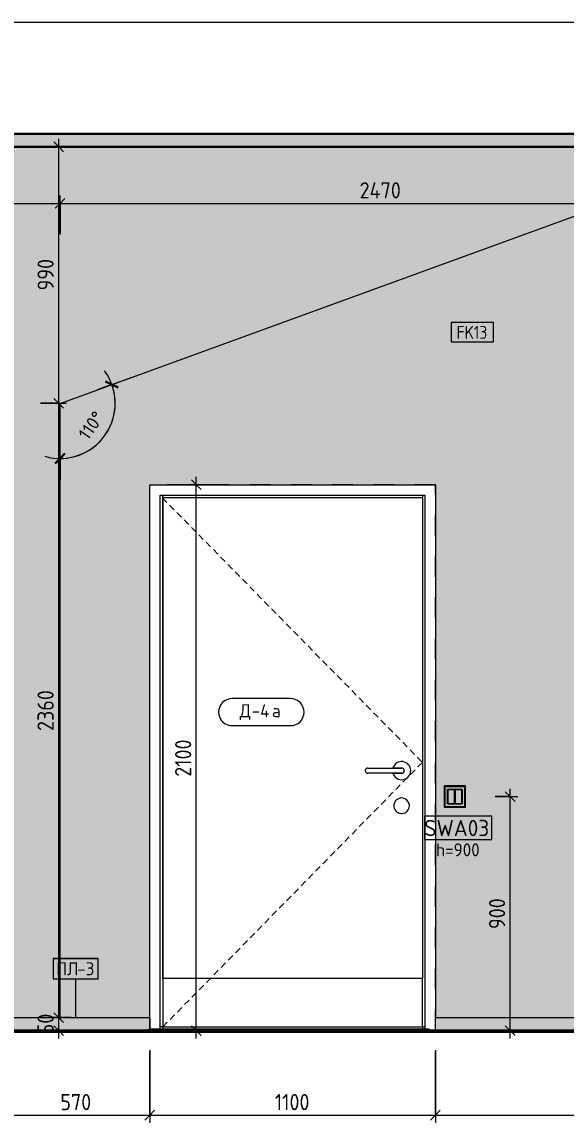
# Model space of a CAD drawing. Header units: millimetres. Extents: x 36646 to 169412, y -1987 to 12080.
# Drawn here: x 131647 to 133741, y 3845 to 8080 of the extents above; entities that cross this region are included whole.
import ezdxf

# ---------------------------------------------------------------- set-up
doc = ezdxf.new("R2010")
doc.units = ezdxf.units.MM
doc.linetypes.add('200_ШТРИХ__ш1_п0_6_', pattern=[40, 25, -15])
doc.linetypes.add('Штрих', pattern=[158.75, 79.375, -79.375])
for name, color, linetype, lineweight in [('A-ANNO-DIMS', 7, 'Continuous', 9), ('A-ANNO-DIMS-25', 7, 'Continuous', 9), ('A-DOOR', 7, 'Continuous', 9), ('A-DOOR-3', 7, 'Штрих', 9), ('A-DOOR-4', 7, '200_ШТРИХ__ш1_п0_6_', 9), ('A-DOOR-FRAM-1', 7, 'Continuous', 9), ('A-DOOR-IDEN', 7, 'Continuous', 9), ('A-FLOR', 7, 'Continuous', 9), ('A-GENM', 7, 'Continuous', 9), ('A-GENM-IDEN', 7, 'Continuous', 9), ('A-WALL-IDEN', 7, 'Continuous', 9), ('A-WALL-PATT', 7, 'Continuous', 9), ('E-ELEC-FIXT-IDEN', 7, 'Continuous', 9), ('I-WALL', 7, 'Continuous', 9), ('Ограждение', 7, 'Continuous', 9), ('Поручни', 7, 'Continuous', 9), ('Электрические приборы', 7, 'Continuous', 9)]:
    doc.layers.add(name, color=color, linetype=linetype, lineweight=lineweight)
for name, color, linetype, lineweight, true_color in [('A-CLNG-1', 7, 'Continuous', 9, 0x787878), ('A-CLNG-FNSH-1', 7, 'Continuous', 30, 0x3c3c3c), ('A-FLOR-1', 7, 'Continuous', 9, 0x787878), ('A-FLOR-FNSH-1', 7, 'Continuous', 30, 0x3c3c3c)]:
    doc.layers.add(name, color=color, linetype=linetype, lineweight=lineweight, true_color=true_color)
doc.styles.add('GOST Common_1', font='GOST_Common.ttf', dxfattribs={"height": 50})
doc.styles.add('GOST Common_2', font='GOST_Common.ttf', dxfattribs={"width": 0.9, "height": 50})
doc.styles.add('GOST Common_4', font='GOST_Common.ttf', dxfattribs={"height": 62.5})
doc.styles.add('ISOCPEUR_1', font='isocpeur.ttf', dxfattribs={"width": 0.9, "height": 62.5})
doc.styles.add('ISOCPEUR_2', font='isocpeur.ttf', dxfattribs={"height": 50})
doc.dimstyles.new('ISO-2_0_1_0K__СРЕДНИЙ_1', dxfattribs={"dimscale": 304.8, "dimtxt": 49.799059, "dimasz": 0.123031, "dimexe": 0.19685, "dimexo": 0.123031, "dimgap": 0.082021, "dimtad": 1, "dimdec": 3, "dimrnd": 0.001, "dimdsep": 46, "dimtxsty": 'ISOCPEUR_2', "dimblk1": 'OBLIQUE', "dimblk2": 'OBLIQUE', "dimsah": 1, "dimcen": 0.09, "dimdle": 0.19685, "dimadec": 0, "dimazin": 0, "dimtfac": 1, "dimtdec": 4, "dimtix": 1, "dimtmove": 0, "dimatfit": 3, "dimfxl": 1, "dimtvp": 1, "dimtolj": 1, "dimtzin": 0, "dimarcsym": 2})
doc.dimstyles.new('ISO-2_5_0_9К_БОЛЬШОЙ_2', dxfattribs={"dimscale": 304.8, "dimtxt": 62.248823, "dimasz": 0.123031, "dimexe": 0.098425, "dimexo": 0.246063, "dimgap": 0, "dimtad": 1, "dimdec": 0, "dimrnd": 10, "dimzin": 0, "dimdsep": 46, "dimtxsty": 'ISOCPEUR_1', "dimblk1": 'OBLIQUE', "dimblk2": 'OBLIQUE', "dimsah": 1, "dimcen": 0.09, "dimdle": 0.098425, "dimazin": 0, "dimtfac": 1, "dimtdec": 4, "dimtix": 1, "dimtmove": 0, "dimatfit": 3, "dimfxl": 1, "dimtvp": 1, "dimtolj": 1, "dimtzin": 0, "dimarcsym": 2})

# ---------------------------------------------------------------- blocks, each defined once
blk = doc.blocks.new('110_Дверь_СКБ_1Ст_Внутренняя1 - Д-4_1 1100x2100h_ОО_туалет для мальч_ и дев_-32102845-Развертка 2_30-4')
at = {"layer": 'A-DOOR'}
for p, q in [((-70685, 6250), (-71685, 6250)), ((-71685, 4400), (-71685, 6250)), ((-70685, 6250), (-70685, 4400)), ((-70895, 5210), (-70765, 5210)), ((-70765, 5210), (-70798.5, 5210)), ((-70765, 5190), (-70895, 5190)), ((-70798.5, 5190), (-70765, 5190)), ((-70685, 4400), (-71685, 4400)), ((-71685, 4400), (-71685, 4214)), ((-70685, 4214), (-70685, 4400)), ((-71685, 4214), (-70685, 4214))]:
    blk.add_line(p, q, dxfattribs=at)
for centre, radius, start, end in [((-70895, 5200), 10, 90, 270), ((-70765, 5200), 35, 0, 163.3985), ((-70765, 5200), 10, 270, 90), ((-70765, 5200), 10, 270, 90), ((-70765, 5200), 35, 196.6015, 0), ((-70765, 5065), 30, 0, 188.1699), ((-70765, 5065), 30, 188.1699, 0)]:
    blk.add_arc(centre, radius, start, end, dxfattribs=at)
at = {"layer": 'A-DOOR-3'}
for p, q in [((-70635, 6300), (-71735, 6300)), ((-71735, 4202), (-71735, 6300)), ((-70635, 6300), (-71735, 6300)), ((-71735, 4202), (-71735, 6300)), ((-70635, 4200), (-70635, 6300)), ((-70635, 4200), (-70635, 6300))]:
    blk.add_line(p, q, dxfattribs=at)
at = {"layer": 'A-DOOR-4'}
for p, q in [((-71686.4, 6250), (-70685, 5232)), ((-70685, 5232), (-70738.4, 5177.6)), ((-70742.2, 5173.8), (-71685, 4214))]:
    blk.add_line(p, q, dxfattribs=at)
at = {"layer": 'A-DOOR-FRAM-1'}
for p, q in [((-71695, 4206.3), (-71695, 6260)), ((-71695, 6260), (-70675, 6260)), ((-71685, 6250), (-71685, 6260)), ((-71685, 6260), (-71685, 4400)), ((-70685, 6250), (-71685, 6250)), ((-70685, 6260), (-70685, 6250)), ((-70685, 6260), (-70685, 4400)), ((-70675, 6260), (-70675, 4206.3)), ((-71685, 4214), (-71695, 4214)), ((-71685, 4214), (-71685, 4206.3)), ((-70685, 4214), (-70685, 4206.3)), ((-70675, 4214), (-70685, 4214))]:
    blk.add_line(p, q, dxfattribs=at)
blk = doc.blocks.new('Плинтус - Плинтус темный _ст_школа_-32862129-Развертка 2_30-4')
at = {"layer": 'A-GENM'}
blk.add_hatch(color=256, dxfattribs=at).paths.add_polyline_path([(-72100, 4200), (-71745, 4200), (-71745, 4202), (-71735, 4202), (-71735, 4250), (-72305, 4250), (-72305, 4200)])
for p, q in [((-72305, 4250), (-71735, 4250)), ((-72305, 4200), (-72305, 4250)), ((-71735, 4250), (-71735, 4202))]:
    blk.add_line(p, q, dxfattribs=at)
blk = doc.blocks.new('Плинтус - Плинтус темный _ст_школа_-32862130-Развертка 2_30-4')
at = {"layer": 'A-GENM'}
blk.add_hatch(color=256, dxfattribs=at).paths.add_polyline_path([(-70026.4, 4200), (-69365, 4200), (-69365, 4202), (-69360.5, 4202), (-69360.5, 4250), (-70635, 4250), (-70635, 4200), (-70313.4, 4200)])
for p, q in [((-70635, 4250), (-69360.5, 4250)), ((-70635, 4200), (-70635, 4250)), ((-69360.5, 4250), (-69360.5, 4202))]:
    blk.add_line(p, q, dxfattribs=at)
blk = doc.blocks.new('Switch1 - Svitch х2-27773486-Развертка 2_30-4')
at = {"layer": 'Электрические приборы'}
h = blk.add_hatch(color=256, dxfattribs=at)
h.paths.add_polyline_path([(-65722, 5059), (-65719, 5059), (-65719, 5141), (-65801, 5141), (-65801, 5059), (-65732, 5059)])
h.paths.add_polyline_path([(-65788, 5060), (-65800, 5060), (-65800, 5140), (-65720, 5140), (-65720, 5060), (-65787, 5060)])
h = blk.add_hatch(color=256, dxfattribs=at)
h.paths.add_polyline_path([(-65788, 5062), (-65722, 5062), (-65722, 5138), (-65798, 5138), (-65798, 5062)])
h.paths.add_polyline_path([(-65732, 5072), (-65788, 5072), (-65788, 5128), (-65732, 5128), (-65732, 5073)])
blk.add_hatch(color=256, dxfattribs=at).paths.add_polyline_path([(-65733, 5073), (-65733, 5127), (-65787, 5127), (-65787, 5073)])
for p, q in [((-65801, 5141), (-65801, 5059)), ((-65719, 5141), (-65801, 5141)), ((-65800, 5140), (-65720, 5140)), ((-65800, 5060), (-65800, 5140)), ((-65798, 5138), (-65798, 5062)), ((-65722, 5138), (-65798, 5138)), ((-65798, 5138), (-65798, 5062)), ((-65722, 5138), (-65798, 5138)), ((-65788, 5128), (-65732, 5128)), ((-65788, 5072), (-65788, 5128)), ((-65788, 5128), (-65732, 5128)), ((-65788, 5072), (-65788, 5128)), ((-65761, 5127), (-65787, 5127)), ((-65787, 5127), (-65787, 5073)), ((-65787, 5127), (-65787, 5073)), ((-65733, 5127), (-65787, 5127)), ((-65761, 5073), (-65761, 5127)), ((-65759, 5127), (-65759, 5073)), ((-65733, 5127), (-65759, 5127)), ((-65733, 5073), (-65733, 5127)), ((-65733, 5073), (-65733, 5127)), ((-65732, 5128), (-65732, 5072)), ((-65732, 5128), (-65732, 5072)), ((-65722, 5062), (-65722, 5138)), ((-65722, 5062), (-65722, 5138)), ((-65720, 5140), (-65720, 5060)), ((-65719, 5059), (-65719, 5141)), ((-65801, 5059), (-65719, 5059)), ((-65720, 5060), (-65800, 5060)), ((-65798, 5062), (-65722, 5062)), ((-65798, 5062), (-65722, 5062)), ((-65732, 5072), (-65788, 5072)), ((-65732, 5072), (-65788, 5072)), ((-65787, 5073), (-65761, 5073)), ((-65787, 5073), (-65733, 5073)), ((-65759, 5073), (-65733, 5073))]:
    blk.add_line(p, q, dxfattribs=at)
blk = doc.blocks.new('Ограждение - Ограждение-32874149-Развертка 2_30-4')
at = {"layer": 'Ограждение'}
blk.add_hatch(color=256, dxfattribs=at).paths.add_polyline_path([(-71655, 4200), (-71025.2, 4200), (-71025.2, 4202), (-70660, 4202), (-70660, 4206.3), (-71735, 4206.3), (-71735, 4202), (-71655, 4202)])
at = {"layer": 'Поручни'}
for p, q in [((-71735, 4206.3), (-70660, 4206.3)), ((-70660, 4206.3), (-70660, 4202))]:
    blk.add_line(p, q, dxfattribs=at)
blk = doc.blocks.new('DIMBLOCK78-Развертка 2_30-4')
at = {"layer": 'A-ANNO-DIMS-25'}
for p, q in [((131568.4, 4125), (131568.4, 3844.6)), ((131568.4, 3874.6), (131568.4, 4120)), ((132138.4, 4125), (132138.4, 3844.6)), ((132138.4, 3874.6), (132138.4, 4120)), ((131568.4, 3874.6), (132138.4, 3874.6))]:
    blk.add_line(p, q, dxfattribs=at)
at = {"layer": 'A-ANNO-DIMS-25', "lineweight": 20}
for p, q in [((131568.4, 3874.6), (131549.7, 3855.9)), ((131568.4, 3874.6), (131587.2, 3893.4)), ((132138.4, 3874.6), (132119.7, 3855.9)), ((132138.4, 3874.6), (132157.2, 3893.4))]:
    blk.add_line(p, q, dxfattribs=at)
at = {"layer": 'A-ANNO-DIMS-25', "color": 0, "insert": (131794.2, 3956.3), "char_height": 62.5, "width": 142.215, "attachment_point": 1, "line_spacing_factor": 1.149209, "style": 'ISOCPEUR_1'}
blk.add_mtext('570', dxfattribs=at)
blk = doc.blocks.new('_Oblique')
at = {"color": 0, "linetype": 'ByBlock', "lineweight": -2}
blk.add_line((-0.5, -0.5), (0.5, 0.5), dxfattribs=at)
blk = doc.blocks.new('DIMBLOCK79-Развертка 2_30-4')
at = {"layer": 'A-ANNO-DIMS-25'}
for p, q in [((132138.4, 4125), (132138.4, 3844.6)), ((132138.4, 3874.6), (132138.4, 4120)), ((133238.4, 4125), (133238.4, 3844.6)), ((133238.4, 3874.6), (133238.4, 4120)), ((132138.4, 3874.6), (133238.4, 3874.6))]:
    blk.add_line(p, q, dxfattribs=at)
at = {"layer": 'A-ANNO-DIMS-25', "lineweight": 20}
for p, q in [((132138.4, 3874.6), (132119.7, 3855.9)), ((132138.4, 3874.6), (132157.2, 3893.4)), ((133238.4, 3874.6), (133219.7, 3855.9)), ((133238.4, 3874.6), (133257.2, 3893.4))]:
    blk.add_line(p, q, dxfattribs=at)
at = {"layer": 'A-ANNO-DIMS-25', "color": 0, "insert": (132620.2, 3956.3), "char_height": 62.5, "width": 163.762, "attachment_point": 1, "line_spacing_factor": 1.149209, "style": 'ISOCPEUR_1'}
blk.add_mtext('1100', dxfattribs=at)
blk = doc.blocks.new('DIMBLOCK80-Развертка 2_30-4')
at = {"layer": 'A-ANNO-DIMS-25'}
for p, q in [((133238.4, 4125), (133238.4, 3844.6)), ((133238.4, 3874.6), (133238.4, 4120)), ((134513, 4125), (134513, 3844.6)), ((134513, 3874.6), (134513, 4120)), ((133238.4, 3874.6), (134513, 3874.6))]:
    blk.add_line(p, q, dxfattribs=at)
at = {"layer": 'A-ANNO-DIMS-25', "lineweight": 20}
for p, q in [((133238.4, 3874.6), (133219.7, 3855.9)), ((133238.4, 3874.6), (133257.2, 3893.4)), ((134513, 3874.6), (134494.2, 3855.9)), ((134513, 3874.6), (134531.7, 3893.4))]:
    blk.add_line(p, q, dxfattribs=at)
at = {"layer": 'A-ANNO-DIMS-25', "color": 0, "insert": (133802.1, 3956.3), "char_height": 62.5, "width": 176.691, "attachment_point": 1, "line_spacing_factor": 1.149209, "style": 'ISOCPEUR_1'}
blk.add_mtext('1270', dxfattribs=at)
blk = doc.blocks.new('М_двери - Типоразмер_рамка-25223575-Развертка 2_30-4')
at = {"layer": 'A-DOOR-IDEN'}
for p, q in [((-73341.5, 5477.1), (-73566.3, 5477.1)), ((-73566.3, 5373.1), (-73341.5, 5373.1))]:
    blk.add_line(p, q, dxfattribs=at)
for centre, start, end in [((-73566.3, 5425.1), 90, 270), ((-73341.5, 5425.1), 270, 90)]:
    blk.add_arc(centre, 52, start, end, dxfattribs=at)
blk = doc.blocks.new('М_стена_0001 - Типоразмер_без рамки-25382661-Развертка 2_30-4')
at = {"layer": 'A-WALL-IDEN'}
for p, q in [((-75162.8, 7107.9), (-75326.1, 7107.9)), ((-75326.1, 7107.9), (-75326.1, 7032.9)), ((-75162.8, 7032.9), (-75162.8, 7107.9)), ((-75326.1, 7032.9), (-75162.8, 7032.9))]:
    blk.add_line(p, q, dxfattribs=at)
blk = doc.blocks.new('Mark Reiling - Mark Reiling-26174330-Развертка 2_30-4')
at = {"layer": 'A-GENM-IDEN'}
for p, q in [((-75173.2, 4477.8), (-75173.2, 4399)), ((-75173.2, 4477.8), (-74999.8, 4477.8)), ((-74999.8, 4477.8), (-75173.2, 4477.8)), ((-75173.2, 4477.8), (-75173.2, 4399)), ((-74999.8, 4399), (-74999.8, 4477.8)), ((-74999.8, 4399), (-74999.8, 4477.8)), ((-75173.2, 4399), (-74999.8, 4399)), ((-75173.2, 4399), (-74999.8, 4399))]:
    blk.add_line(p, q, dxfattribs=at)
blk = doc.blocks.new('DIMBLOCK98-Развертка 2_30-4')
at = {"layer": 'A-ANNO-DIMS-25'}
for p, q in [((131836.4, 4250), (131757.9, 4250)), ((131787.9, 4170), (131787.9, 4250)), ((131787.9, 4250), (131836.4, 4250)), ((131836.4, 4200), (131757.9, 4200)), ((131787.9, 4200), (131836.4, 4200))]:
    blk.add_line(p, q, dxfattribs=at)
at = {"layer": 'A-ANNO-DIMS-25', "lineweight": 20}
for p, q in [((131787.9, 4250), (131769.2, 4268.7)), ((131787.9, 4250), (131806.7, 4231.2)), ((131787.9, 4200), (131769.2, 4218.7)), ((131787.9, 4200), (131806.7, 4181.2))]:
    blk.add_line(p, q, dxfattribs=at)
at = {"layer": 'A-ANNO-DIMS-25', "color": 0, "insert": (131706.3, 4185.5), "char_height": 62.5, "width": 94.81, "attachment_point": 1, "rotation": 90, "line_spacing_factor": 1.149209, "style": 'ISOCPEUR_1'}
blk.add_mtext('50', dxfattribs=at)
blk = doc.blocks.new('DIMBLOCK99-Развертка 2_30-4')
at = {"layer": 'A-ANNO-DIMS-25'}
for p, q in [((131718.4, 6613.1), (131817.9, 6613.1)), ((131787.9, 6613.1), (131718.4, 6613.1)), ((131787.9, 4250), (131787.9, 6613.1)), ((131836.4, 4250), (131757.9, 4250)), ((131787.9, 4250), (131836.4, 4250))]:
    blk.add_line(p, q, dxfattribs=at)
at = {"layer": 'A-ANNO-DIMS-25', "lineweight": 20}
for p, q in [((131787.9, 6613.1), (131769.2, 6631.8)), ((131787.9, 6613.1), (131806.7, 6594.3)), ((131787.9, 4250), (131769.2, 4268.7)), ((131787.9, 4250), (131806.7, 4231.2))]:
    blk.add_line(p, q, dxfattribs=at)
at = {"layer": 'A-ANNO-DIMS-25', "color": 0, "insert": (131706.3, 5352.5), "char_height": 62.5, "width": 189.619, "attachment_point": 1, "rotation": 90, "line_spacing_factor": 1.149209, "style": 'ISOCPEUR_1'}
blk.add_mtext('2360', dxfattribs=at)
blk = doc.blocks.new('DIMBLOCK100-Развертка 2_30-4')
at = {"layer": 'A-ANNO-DIMS-25'}
for p, q in [((131787.9, 6613.1), (131787.9, 7630)), ((131836.4, 7600), (131757.9, 7600)), ((131787.9, 7600), (131836.4, 7600)), ((131718.4, 6613.1), (131817.9, 6613.1)), ((131787.9, 6613.1), (131718.4, 6613.1))]:
    blk.add_line(p, q, dxfattribs=at)
at = {"layer": 'A-ANNO-DIMS-25', "lineweight": 20}
for p, q in [((131787.9, 7600), (131769.2, 7618.8)), ((131787.9, 7600), (131806.7, 7581.2)), ((131787.9, 6613.1), (131769.2, 6631.8)), ((131787.9, 6613.1), (131806.7, 6594.3))]:
    blk.add_line(p, q, dxfattribs=at)
at = {"layer": 'A-ANNO-DIMS-25', "color": 0, "insert": (131706.3, 7047.3), "char_height": 62.5, "width": 142.215, "attachment_point": 1, "rotation": 90, "line_spacing_factor": 1.149209, "style": 'ISOCPEUR_1'}
blk.add_mtext('990', dxfattribs=at)
blk = doc.blocks.new('DIMBLOCK101-Развертка 2_30-4')
at = {"layer": 'A-ANNO-DIMS-25'}
for p, q in [((129143.4, 7333.6), (129143.4, 7412.1)), ((131793.4, 7264), (131793.4, 7412.1)), ((129113.4, 7382.1), (131793.4, 7382.1)), ((129143.4, 7382.1), (129143.4, 7333.6)), ((131793.4, 7382.1), (131793.4, 7264))]:
    blk.add_line(p, q, dxfattribs=at)
at = {"layer": 'A-ANNO-DIMS-25', "lineweight": 20}
for p, q in [((129143.4, 7382.1), (129124.7, 7363.3)), ((129143.4, 7382.1), (129162.2, 7400.8)), ((131793.4, 7382.1), (131774.7, 7363.3)), ((131793.4, 7382.1), (131812.2, 7400.8))]:
    blk.add_line(p, q, dxfattribs=at)
at = {"layer": 'A-ANNO-DIMS-25', "color": 0, "insert": (130389.4, 7463.7), "char_height": 62.5, "width": 189.619, "attachment_point": 1, "line_spacing_factor": 1.149209, "style": 'ISOCPEUR_1'}
blk.add_mtext('2650', dxfattribs=at)
blk = doc.blocks.new('DIMBLOCK102-Развертка 2_30-4')
at = {"layer": 'A-ANNO-DIMS-25'}
for p, q in [((131793.4, 7264), (131793.4, 7412.1)), ((134264.2, 7438.2), (134264.2, 7352.1)), ((134264.2, 7382.1), (134264.2, 7438.2)), ((131793.4, 7382.1), (134264.2, 7382.1)), ((131793.4, 7382.1), (131793.4, 7264))]:
    blk.add_line(p, q, dxfattribs=at)
at = {"layer": 'A-ANNO-DIMS-25', "lineweight": 20}
for p, q in [((131793.4, 7382.1), (131774.7, 7363.3)), ((131793.4, 7382.1), (131812.2, 7400.8)), ((134264.2, 7382.1), (134245.4, 7363.3)), ((134264.2, 7382.1), (134282.9, 7400.8))]:
    blk.add_line(p, q, dxfattribs=at)
at = {"layer": 'A-ANNO-DIMS-25', "color": 0, "insert": (132946.8, 7463.7), "char_height": 62.5, "width": 196.802, "attachment_point": 1, "line_spacing_factor": 1.149209, "style": 'ISOCPEUR_1'}
blk.add_mtext('2470', dxfattribs=at)
blk = doc.blocks.new('М_силовых электроприборов_РАЗВЕРТКИ - Типоразмер_примечание-27444908-Развертка 2_30-4')
at = {"layer": 'E-ELEC-FIXT-IDEN'}
for p, q in [((-70418.1, 5025.1), (-70676.4, 5025.1)), ((-70676.4, 5025.1), (-70676.4, 4935.1)), ((-70418.1, 4935.1), (-70418.1, 5025.1)), ((-70676.4, 4935.1), (-70418.1, 4935.1))]:
    blk.add_line(p, q, dxfattribs=at)
blk = doc.blocks.new('DIMBLOCK115-Развертка 2_30-4')
at = {"layer": 'A-ANNO-DIMS-25'}
for p, q in [((133526.3, 4170), (133526.3, 5130)), ((133468.4, 5100), (133556.3, 5100)), ((133526.3, 5100), (133468.4, 5100)), ((133574.8, 4200), (133496.3, 4200)), ((133526.3, 4200), (133574.8, 4200))]:
    blk.add_line(p, q, dxfattribs=at)
at = {"layer": 'A-ANNO-DIMS-25', "lineweight": 20}
for p, q in [((133526.3, 5100), (133507.6, 5118.7)), ((133526.3, 5100), (133545.1, 5081.2)), ((133526.3, 4200), (133507.6, 4218.7)), ((133526.3, 4200), (133545.1, 4181.2))]:
    blk.add_line(p, q, dxfattribs=at)
at = {"layer": 'A-ANNO-DIMS-25', "color": 0, "insert": (133444.7, 4590.7), "char_height": 62.5, "width": 142.215, "attachment_point": 1, "rotation": 90, "line_spacing_factor": 1.149209, "style": 'ISOCPEUR_1'}
blk.add_mtext('900', dxfattribs=at)
blk = doc.blocks.new('DIMBLOCK146-Развертка 2_30-4')
at = {"layer": 'A-ANNO-DIMS-25', "lineweight": 30}
for p, q in [((131992.8, 6685.6), (131968.7, 6696.8)), ((131992.8, 6685.6), (132016.8, 6674.4)), ((131793.4, 6401), (131774.7, 6382.2)), ((131793.4, 6401), (131812.2, 6419.7))]:
    blk.add_line(p, q, dxfattribs=at)
at = {"layer": 'A-ANNO-DIMS-25'}
for p, q in [((131992.8, 6685.6), (132070.3, 6713.8)), ((131992.8, 6685.6), (131936.4, 6665.1)), ((131793.4, 6401), (131793.4, 6461)), ((131793.4, 6401), (131793.4, 6401)), ((131793.4, 6401), (131793.4, 6318.5))]:
    blk.add_line(p, q, dxfattribs=at)
for start, end in [(253.7921, 36.2079), (270, 20)]:
    blk.add_arc((131793.4, 6613.1), 212.1, start, end, dxfattribs=at)
at = {"layer": 'A-ANNO-DIMS-25', "color": 0, "insert": (131860.2, 6496.1), "char_height": 50, "width": 137.905, "attachment_point": 1, "rotation": 55, "line_spacing_factor": 1.149209, "style": 'ISOCPEUR_2'}
blk.add_mtext('110°', dxfattribs=at)
blk = doc.blocks.new('DIMBLOCK152-Развертка 2_30-4')
at = {"layer": 'A-ANNO-DIMS-25', "lineweight": 20}
for p, q in [((132317.7, 6300), (132298.9, 6318.7)), ((132317.7, 6300), (132336.4, 6281.2)), ((132317.7, 4200), (132298.9, 4218.7)), ((132317.7, 4200), (132336.4, 4181.2))]:
    blk.add_line(p, q, dxfattribs=at)
at = {"layer": 'A-ANNO-DIMS-25'}
for p, q in [((132317.7, 4170), (132317.7, 6330)), ((132366.1, 6300), (132287.7, 6300)), ((132317.7, 6300), (132366.1, 6300)), ((132366.1, 4200), (132287.7, 4200)), ((132317.7, 4200), (132366.1, 4200))]:
    blk.add_line(p, q, dxfattribs=at)
at = {"layer": 'A-ANNO-DIMS-25', "color": 0, "insert": (132236, 5176.4), "char_height": 62.5, "width": 176.691, "attachment_point": 1, "rotation": 90, "line_spacing_factor": 1.149209, "style": 'ISOCPEUR_1'}
blk.add_mtext('2100', dxfattribs=at)

msp = doc.modelspace()

# ---------------------------------------------------------------- hatches: boundary and pattern name
at = {"layer": 'A-CLNG-1'}
msp.add_hatch(color=256, dxfattribs=at).paths.add_polyline_path([(144467.27, 7600), (165112.4439, 7600), (165112.4439, 7650), (128414.4438, 7650), (128414.4438, 7600), (143942.4438, 7600)])
at = {"layer": 'A-FLOR'}
msp.add_hatch(color=256, dxfattribs=at).paths.add_polyline_path([(133206.6397, 4200), (133228.4108, 4200), (133228.4108, 4202), (132974.155, 4202), (132974.155, 4200), (133201.2378, 4200)])
at = {"layer": 'A-FLOR-1'}
h = msp.add_hatch(color=256, dxfattribs=at)
h.paths.add_polyline_path([(132178.4438, 4200), (132218.4113, 4200), (132218.4113, 4202), (132128.4113, 4202), (132128.4113, 4200), (132138.4438, 4200)])
h.paths.add_polyline_path([(132974.155, 4200), (132974.155, 4202), (132848.2772, 4202), (132848.2772, 4200)])
at = {"layer": 'A-WALL-PATT'}
h = msp.add_hatch(color=256, dxfattribs=at)
h.paths.add_polyline_path([(143606.172, 4250), (143942.4438, 4250), (143942.4438, 7600), (129144.4438, 7600), (129144.4438, 4250), (130168.4438, 4250), (130168.4438, 6300), (131568.4438, 6300), (131568.4438, 4250), (131793.4438, 4250), (131793.4438, 6613.0617), (134264.1652, 7512.3307), (137595.2429, 6662.07), (139761.2213, 7450.4216), (141113.4438, 6930), (141113.4438, 4300), (141063.4438, 4300), (141063.4438, 6893.0019), (139762.6015, 7397.7151), (137674.6946, 6637.7791), (138593.4438, 6356.8893), (138593.4438, 4250), (143534.4138, 4250)])
h.paths.add_polyline_path([(165112.4439, 4250), (165112.4439, 7600), (164312.4439, 7600), (164312.4439, 4250), (165101.6645, 4250)])
h.paths.add_polyline_path([(161689.23, 4250), (161812.4439, 4250), (161812.4439, 7600), (155443.4437, 7600), (155443.4437, 4250), (161545.7137, 4250)])
h.paths.add_polyline_path([(152934.7337, 4250), (152943.4437, 4250), (152943.4437, 7600), (146442.4438, 7600), (146442.4438, 4250), (152875.7164, 4250)])
h.paths.add_polyline_path([(139763.4438, 6400), (139763.4438, 6800), (140963.4438, 6800), (140963.4438, 6400), (139874.7473, 6400)])
h.paths.add_polyline_path([(149963.4438, 6400), (148763.4438, 6400), (148763.4438, 6800), (149963.4438, 6800)])
h.paths.add_polyline_path([(158244.838, 6400), (157763.4437, 6400), (157763.4437, 6800), (158963.4437, 6800), (158963.4437, 6400)])
h = msp.add_hatch(color=256, dxfattribs=at)
h.paths.add_polyline_path([(131801.6581, 4250), (132138.4438, 4250), (132138.4438, 6300), (133238.4438, 6300), (133238.4438, 4250), (134512.9632, 4250), (134512.9632, 6300), (135612.9632, 6300), (135612.9632, 4250), (136818.4438, 4250), (136818.4438, 6300), (137918.4438, 6300), (137918.4438, 4250), (138593.4438, 4250), (138593.4438, 6356.8893), (137674.6946, 6637.7791), (139762.6015, 7397.7151), (141063.4438, 6893.0019), (141063.4438, 4300), (141113.4438, 4300), (141113.4438, 6930), (139761.2213, 7450.4216), (137595.2429, 6662.07), (134264.1652, 7512.3307), (131793.4438, 6613.0617), (131793.4438, 4250)])
h.paths.add_polyline_path([(138140.4438, 5059), (138072.4438, 5059), (138072.4438, 5141), (138154.4438, 5141), (138154.4438, 5059), (138141.4438, 5059)])
h.paths.add_polyline_path([(135722.9632, 5059), (135721.9632, 5059), (135721.9632, 5141), (135803.9632, 5141), (135803.9632, 5059), (135724.9632, 5059)])
h.paths.add_polyline_path([(133312.4438, 5059), (133272.4438, 5059), (133272.4438, 5141), (133354.4438, 5141), (133354.4438, 5059), (133314.4438, 5059)])
h.paths.add_polyline_path([(135789.9632, 5060), (135802.9632, 5060), (135802.9632, 5140), (135722.9632, 5140), (135722.9632, 5060), (135784.5318, 5060)])
h.paths.add_polyline_path([(133340.4438, 5060), (133353.4438, 5060), (133353.4438, 5140), (133273.4438, 5140), (133273.4438, 5060), (133314.4438, 5060)])
h.paths.add_polyline_path([(138153.4438, 5060), (138153.4438, 5140), (138073.4438, 5140), (138073.4438, 5060), (138152.5513, 5060)])
h.paths.add_polyline_path([(138114.4438, 5062), (138075.4438, 5062), (138075.4438, 5138), (138151.4438, 5138), (138151.4438, 5062), (138117.7401, 5062)])
h.paths.add_polyline_path([(133351.4438, 5062), (133275.4438, 5062), (133275.4438, 5138), (133351.4438, 5138), (133351.4438, 5072)])
h.paths.add_polyline_path([(135734.9632, 5062), (135724.9632, 5062), (135724.9632, 5138), (135800.9632, 5138), (135800.9632, 5062), (135735.9632, 5062)])
h.paths.add_polyline_path([(138141.4438, 5072), (138141.4438, 5128), (138085.4438, 5128), (138085.4438, 5072), (138140.4438, 5072)])
h.paths.add_polyline_path([(133285.4438, 5072), (133341.4438, 5072), (133341.4438, 5128), (133285.4438, 5128), (133285.4438, 5073)])
h.paths.add_polyline_path([(135789.9632, 5072), (135790.9632, 5072), (135790.9632, 5128), (135734.9632, 5128), (135734.9632, 5072), (135784.5318, 5072)])
h.paths.add_polyline_path([(133286.4438, 5073), (133286.4438, 5127), (133340.4438, 5127), (133340.4438, 5073), (133312.4438, 5073)])
h.paths.add_polyline_path([(135735.9632, 5073), (135735.9632, 5127), (135789.9632, 5127), (135789.9632, 5073), (135748.6527, 5073)])
h.paths.add_polyline_path([(138112.4438, 5073), (138086.4438, 5073), (138086.4438, 5127), (138140.4438, 5127), (138140.4438, 5073), (138114.4438, 5073)])
h.paths.add_polyline_path([(135863.4438, 5750), (135763.4438, 5750), (135763.4438, 5850), (135863.4438, 5850)])
h.paths.add_polyline_path([(135112.9632, 6450), (135012.9632, 6450), (135012.9632, 6550), (135112.9632, 6550)])

# ---------------------------------------------------------------- linework, layer by layer
at = {"layer": 'A-CLNG-FNSH-1'}
for p, q in [((165112.4439, 7650), (128414.4438, 7650)), ((128414.4438, 7600), (165112.4439, 7600))]:
    msp.add_line(p, q, dxfattribs=at)
at = {"layer": 'A-FLOR'}
for p, q in [((128393.4406, 8080), (165133.4439, 8080)), ((132974.155, 4202), (133228.4108, 4202)), ((133228.4108, 4202), (133228.4108, 4200))]:
    msp.add_line(p, q, dxfattribs=at)
at = {"layer": 'A-FLOR-FNSH-1'}
for p, q in [((145077.4438, 4200), (128393.4438, 4200)), ((128393.4438, 4195), (165133.622, 4195)), ((132218.4113, 4202), (132128.4113, 4202)), ((132128.4113, 4202), (132128.4113, 4200)), ((132218.4113, 4200), (132218.4113, 4202)), ((132974.155, 4202), (132848.2772, 4202)), ((132848.2772, 4202), (132848.2772, 4200)), ((132974.155, 4200), (132974.155, 4202))]:
    msp.add_line(p, q, dxfattribs=at)
at = {"layer": 'A-GENM-IDEN'}
msp.add_line((131853.4438, 4250), (131853.4438, 4397.9553), dxfattribs=at)
at = {"layer": 'I-WALL'}
for p, q in [((131793.4438, 6613.0617), (134264.1652, 7512.3307)), ((131793.4438, 4250), (131793.4438, 6613.0617)), ((132138.4438, 4250), (132138.4438, 6300)), ((132138.4438, 6300), (133238.4438, 6300)), ((133238.4438, 6300), (133238.4438, 4250))]:
    msp.add_line(p, q, dxfattribs=at)

# ---------------------------------------------------------------- block references
at = {"layer": 'A-DOOR-FRAM-1'}
msp.add_blockref('110_Дверь_СКБ_1Ст_Внутренняя1 - Д-4_1 1100x2100h_ОО_туалет для мальч_ и дев_-32102845-Развертка 2_30-4', (203873.4438, 0), dxfattribs=at)
at = {"layer": 'A-DOOR-IDEN'}
msp.add_blockref('М_двери - Типоразмер_рамка-25223575-Развертка 2_30-4', (206022.1672, 0), dxfattribs=at)
at = {"layer": 'A-GENM'}
for name in ['Плинтус - Плинтус темный _ст_школа_-32862129-Развертка 2_30-4', 'Плинтус - Плинтус темный _ст_школа_-32862130-Развертка 2_30-4']:
    msp.add_blockref(name, (203873.4438, 0), dxfattribs=at)
at = {"layer": 'A-GENM-IDEN'}
msp.add_blockref('Mark Reiling - Mark Reiling-26174330-Развертка 2_30-4', (206939.9438, 0), dxfattribs=at)
at = {"layer": 'A-WALL-IDEN'}
msp.add_blockref('М_стена_0001 - Типоразмер_без рамки-25382661-Развертка 2_30-4', (208625.1481, -183.2687), dxfattribs=at)
at = {"layer": 'E-ELEC-FIXT-IDEN'}
msp.add_blockref('М_силовых электроприборов_РАЗВЕРТКИ - Типоразмер_примечание-27444908-Развертка 2_30-4', (203873.4438, 0), dxfattribs=at)
at = {"layer": 'Поручни'}
msp.add_blockref('Ограждение - Ограждение-32874149-Развертка 2_30-4', (203873.4438, 0), dxfattribs=at)
at = {"layer": 'Электрические приборы'}
msp.add_blockref('Switch1 - Svitch х2-27773486-Развертка 2_30-4', (199073.4438, 0), dxfattribs=at)

# ---------------------------------------------------------------- texts
at = {"layer": 'A-DOOR-IDEN', "char_height": 50, "attachment_point": 1, "style": 'GOST Common_1'}
for s, insert, width in [('\\fGOST Common|b0|i0|c204|p34|;Д', (132484.9864, 5455.4254), 56.118125), ('-4', (132531.2885, 5455.4254), 94.198281), ('\\fGOST Common|b0|i0|c204|p34|;а', (132609.0098, 5455.4254), 50.105469)]:
    msp.add_mtext(s, dxfattribs=dict(at, insert=insert, width=width))
at = {"layer": 'A-GENM-IDEN', "char_height": 50, "attachment_point": 1, "style": 'GOST Common_1'}
for s, insert, width in [('ПЛ', (131778.2956, 4462.8485), 98.206719), ('-3', (131859.3243, 4462.8485), 86.181406)]:
    msp.add_mtext(s, dxfattribs=dict(at, insert=insert, width=width))
at = {"layer": 'A-WALL-IDEN', "insert": (133320.2005, 6911.0614), "char_height": 50, "width": 149.715141, "attachment_point": 1, "style": 'GOST Common_2'}
msp.add_mtext('FK13', dxfattribs=at)
at = {"layer": 'E-ELEC-FIXT-IDEN', "attachment_point": 1}
for s, insert, char_height, width, style in [('SWA03', (133195.7234, 5010.643), 62.5, 320.675, 'GOST Common_4'), ('h=900', (133241.0046, 4920.4058), 50, 220.464062, 'GOST Common_1')]:
    msp.add_mtext(s, dxfattribs=dict(at, insert=insert, char_height=char_height, width=width, style=style))

# ---------------------------------------------------------------- dimensions: what is measured, and where the dimension line sits
at = {"layer": 'A-ANNO-DIMS'}
for base, p1, p2, override, picture, middle in [((131787.9421, 7600), (131793.4438, 6613.0617), (131761.4256, 7600), {"dimpost": '<>', "dimfxl": 987.457551}, 'DIMBLOCK100-Развертка 2_30-4', (131756.6921, 7106.5308)), ((131787.9421, 6613.0617), (131761.4256, 4250), (131793.4438, 6613.0617), {"dimpost": '<>', "dimfxl": 2363.278583}, 'DIMBLOCK99-Развертка 2_30-4', (131756.6921, 5431.5308)), ((132317.6592, 6300), (132291.1427, 4200), (132291.1427, 6300), {"dimpost": '<>', "dimfxl": 2100}, 'DIMBLOCK152-Развертка 2_30-4', (132286.4092, 5250)), ((133526.3458, 5100), (133499.8293, 4200), (133393.4438, 5100), {"dimpost": '<>', "dimfxl": 906.265901}, 'DIMBLOCK115-Развертка 2_30-4', (133495.0958, 4650)), ((131787.9421, 4250), (131761.4256, 4200), (131761.4256, 4250), {"dimpost": '<>', "dimfxl": 50}, 'DIMBLOCK98-Развертка 2_30-4', (131756.6921, 4225))]:
    dim = msp.add_linear_dim(base=base, p1=p1, p2=p2, angle=90, dimstyle='ISO-2_5_0_9К_БОЛЬШОЙ_2', override=override, dxfattribs=at)
    dim.commit()
    dim.dimension.update_dxf_attribs({"geometry": picture, "text_midpoint": middle})
for base, p1, p2, override, picture, middle in [((134264.1652, 7382.0505), (131793.4438, 7188.9622), (134264.1652, 7513.2296), {"dimpost": '<>', "dimfxl": 2491.909649}, 'DIMBLOCK102-Развертка 2_30-4', (133028.8045, 7413.3005)), ((131793.4438, 7382.0505), (129143.4438, 7408.567), (131793.4438, 7188.9622), {"dimpost": '<>', "dimfxl": 2659.083731}, 'DIMBLOCK101-Развертка 2_30-4', (130468.4438, 7413.3005)), ((132138.4438, 3874.6321), (131568.4438, 4200), (132138.4438, 4200), {"dimpost": '<>', "dimfxl": 570}, 'DIMBLOCK78-Развертка 2_30-4', (131853.4438, 3905.8821)), ((133238.4438, 3874.6321), (132138.4438, 4200), (133238.4438, 4200), {"dimpost": '<>', "dimfxl": 1100}, 'DIMBLOCK79-Развертка 2_30-4', (132688.4438, 3905.8821)), ((134512.9632, 3874.6321), (133238.4438, 4200), (134512.9632, 4200), {"dimpost": '<>', "dimfxl": 1274.519457}, 'DIMBLOCK80-Развертка 2_30-4', (133875.7035, 3905.8821))]:
    dim = msp.add_linear_dim(base=base, p1=p1, p2=p2, dimstyle='ISO-2_5_0_9К_БОЛЬШОЙ_2', override=override, dxfattribs=at)
    dim.commit()
    dim.dimension.update_dxf_attribs({"geometry": picture, "text_midpoint": middle})
dim = msp.add_angular_dim_3p(base=(131920.1032, 6442.9286), center=(131793.4438, 6613.0617), p1=(131793.4438, 6280.9583), p2=(132105.5189, 6726.6477), dimstyle='ISO-2_0_1_0K__СРЕДНИЙ_1', override={"dimpost": '<>', "dimfxl": 544.086395}, dxfattribs=at)
dim.commit()
dim.dimension.update_dxf_attribs({"geometry": 'DIMBLOCK146-Развертка 2_30-4', "text_midpoint": (131926.2311, 6520.083)})

doc.saveas('drawing.dxf')
